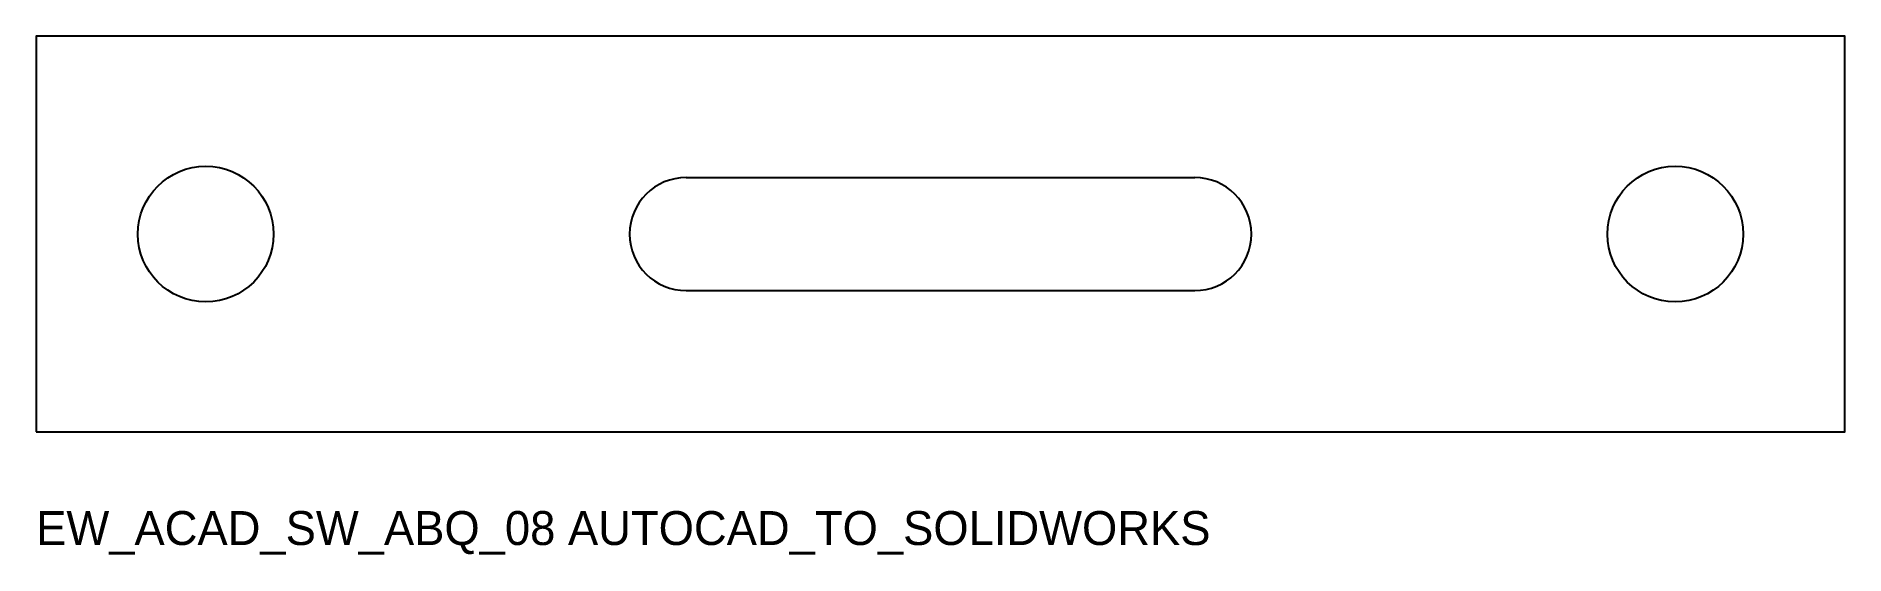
# Model space of a CAD drawing. Header units: millimetres. Extents: x 0 to 160, y -11 to 35.
import ezdxf

# ---------------------------------------------------------------- set-up
doc = ezdxf.new("R2010")
doc.units = ezdxf.units.MM
doc.header["$MEASUREMENT"] = 0
for name, color, linetype in [('CHAIN', 2, 'Continuous'), ('HOLE', 7, 'Continuous'), ('OUTLINE', 7, 'Continuous'), ('SLOT', 7, 'Continuous')]:
    doc.layers.add(name, color=color, linetype=linetype)

msp = doc.modelspace()

# ---------------------------------------------------------------- linework, layer by layer
at = {"layer": 'HOLE'}
for centre in [(15, 17.5), (145, 17.5)]:
    msp.add_circle(centre, 6, dxfattribs=at)
at = {"layer": 'OUTLINE'}
msp.add_lwpolyline([(0, 0), (160, 0), (160, 35), (0, 35)], close=True, dxfattribs=at)
at = {"layer": 'SLOT'}
for p, q in [((57.5, 22.5), (102.5, 22.5)), ((57.5, 12.5), (102.5, 12.5))]:
    msp.add_line(p, q, dxfattribs=at)
for centre, start, end in [((57.5, 17.5), 90, 270), ((102.5, 17.5), 270, 90)]:
    msp.add_arc(centre, 5, start, end, dxfattribs=at)

# ---------------------------------------------------------------- texts
at = {"layer": 'CHAIN'}
msp.add_text('EW_ACAD_SW_ABQ_08 AUTOCAD_TO_SOLIDWORKS', height=3, dxfattribs=at).set_placement((0, -10))

doc.saveas('drawing.dxf')
